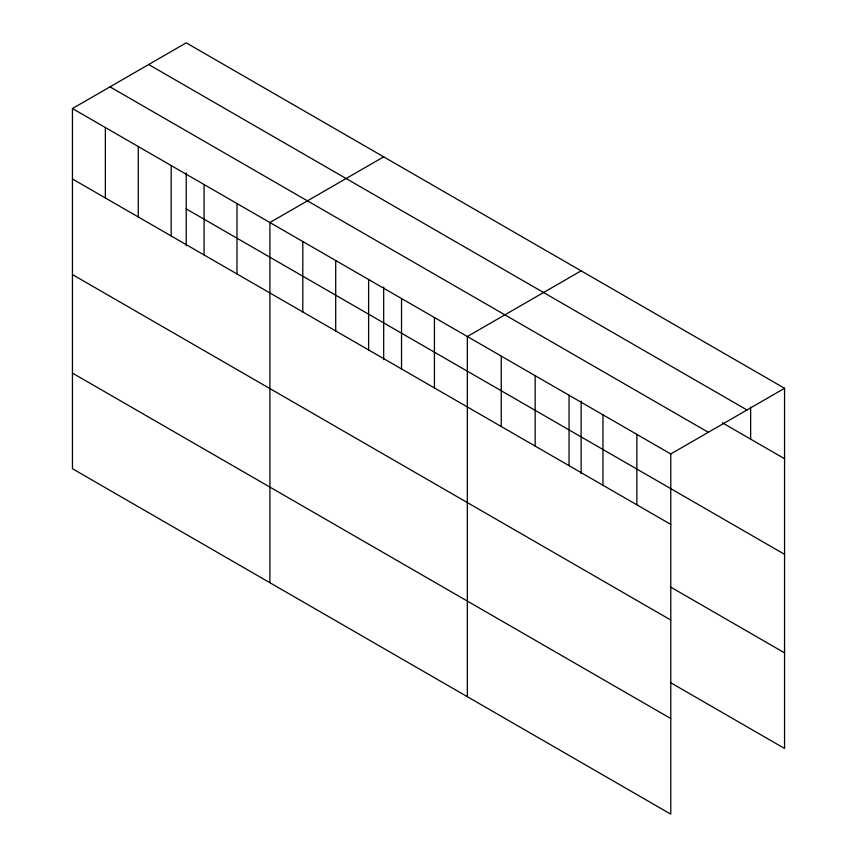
<?xml version="1.0" encoding="UTF-8"?>
<svg xmlns="http://www.w3.org/2000/svg" width="857" height="857" viewBox="0 0 857 857"><rect width="100%" height="100%" fill="white"/><g stroke="black" fill="none" stroke-linecap="round" stroke-linejoin="round"><path stroke-width="1.29" d="M72.449 108.539L670.774 453.974L670.774 814.15L72.449 468.715L72.449 108.539L186.226 42.85L784.551 388.285L784.551 748.461L670.399 682.558M383.679 156.842L269.901 222.531L269.901 582.706M581.121 270.833L467.344 336.522L467.344 696.698M670.774 453.974L784.551 388.285M148.679 64.532L747.004 409.967M722.387 422.822L784.551 458.709M109.996 86.857L708.321 432.303M186.226 208.894L784.551 554.329M72.449 178.963L670.774 524.398M670.399 586.938L784.551 652.841M72.449 274.583L670.774 620.018M72.449 373.095L670.774 718.53M750.646 407.246L750.646 439.138M636.869 434.403L636.869 504.827M602.964 414.831L602.964 485.255M581.121 401.022L581.121 473.664M569.059 395.248L569.059 465.683M535.154 375.677L535.154 446.101M501.249 356.105L501.249 426.529M434.435 317.529L434.435 387.953M401.526 298.525L401.526 368.96M383.679 287.031L383.679 359.661M368.617 279.532L368.617 349.956M335.708 260.528L335.708 330.963M302.8 241.535L302.8 311.959M236.993 203.537L236.993 273.961M204.084 184.534L204.084 254.958M186.226 173.039L186.226 245.67M171.175 165.54L171.175 235.964M138.266 146.536L138.266 216.96M105.357 127.543L105.357 197.967"/></g></svg>
